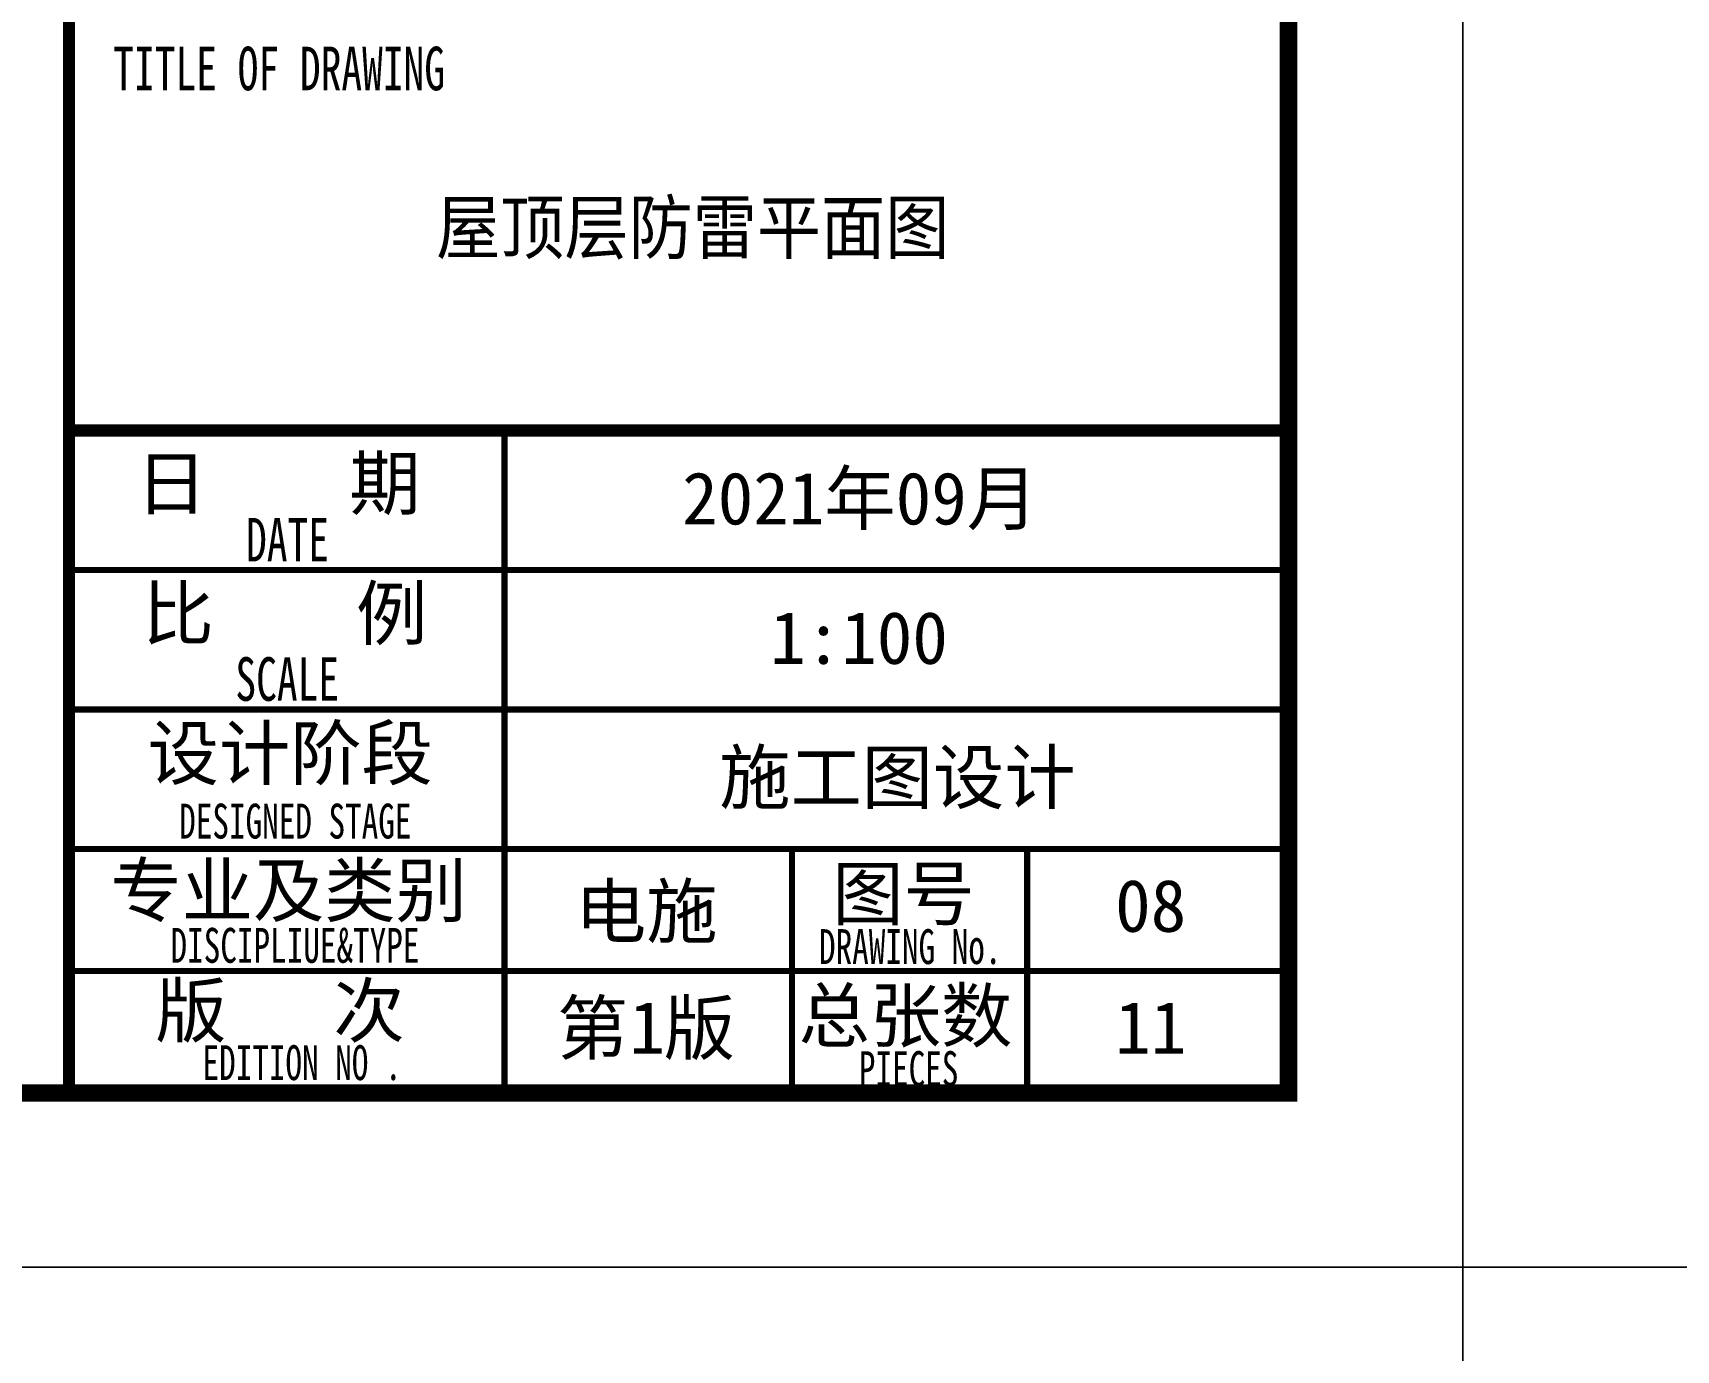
# Model space of a CAD drawing. Extents: x 3753737 to 4713801, y -857380 to 24339.
# Drawn here: x 4614939 to 4624371, y -748852 to -741295 of the extents above; entities that cross this region are included whole.
import ezdxf

# ---------------------------------------------------------------- set-up
doc = ezdxf.new("R2010")
doc.units = 0
doc.header["$LTSCALE"] = 1000
doc.header["$MEASUREMENT"] = 0
doc.layers.add('!!电气', color=1, linetype='CONTINUOUS')
doc.layers.add('图签文字', color=4, linetype='CONTINUOUS')
doc.layers.add('S－GG公共标注', color=7, linetype='CONTINUOUS', lineweight=25)
doc.layers.add('图框', color=147, linetype='CONTINUOUS', lineweight=20)
doc.styles.add('图框宋体', font='', dxfattribs={"width": 0.9})
doc.styles.add('建筑图签-1', font='simhei.ttf', dxfattribs={"width": 0.7})
doc.styles.get('图框宋体').set_extended_font_data('SimSun')

# ---------------------------------------------------------------- blocks, each defined once
blk = doc.blocks.new('A$C40947EF6')
at = {"layer": '图框'}
for points, const_width in [([(0, -700.3), (0, 56699.7)], 70), ([(0, 3100), (7000, 3100)], 70), ([(2500, 700), (2500, 3100)], 35), ([(0, 2300), (7000, 2300)], 35), ([(0, 1500), (7000, 1500)], 35), ([(0, 700), (7000, 700)], 35), ([(0, 700), (6500, 700)], 35), ([(2500, -700), (2500, 700)], 35), ([(4150, -700), (4150, 700)], 35), ([(4150, -700), (4150, 700)], 35), ([(4150, -700), (4150, 700)], 35), ([(5500, -700.3), (5500, 699.7)], 35), ([(0, 0), (4150, 0)], 35), ([(4150, -0.3), (7000, -0.3)], 35)]:
    blk.add_lwpolyline(points, dxfattribs=dict(at, const_width=const_width))
at = {"layer": '图签文字', "style": '建筑图签-1', "width": 0.7}
for s, height, p in [('TITLE OF DRAWING', 250, (254, 5052.2)), ('DATE', 250, (1016.5, 2348.9)), ('SCALE', 250, (955.2, 1549.6)), ('DESIGNED STAGE', 200, (632.6, 759.5)), ('DISCIPLIUE&TYPE', 200, (582.9, 46.8)), ('DRAWING No.', 200, (4305, 39.6)), ('EDITION NO .', 200, (766.5, -626.2)), ('PIECES', 200, (4533.8, -660.4))]:
    blk.add_text(s, height=height, dxfattribs=at).set_placement(p)
at = {"layer": '图签文字', "color": 7, "style": '建筑图签-1'}
for s, p in [('日    期', (383.9, 2648.5)), ('比    例', (422.2, 1901.3)), ('设计阶段', (451.9, 1099.4)), ('专业及类别', (238, 312.8)), ('图号', (4380.9, 294.1)), ('版   次 ', (496, -377.4)), ('总张数', (4187.8, -405.9)), ('第 版', (2800.8, -477))]:
    blk.add_text(s, height=300, dxfattribs=at).set_placement(p)
at = {"layer": '图签文字', "color": 6, "style": '建筑图签-1'}
for s, p in [('2021年09月', (3519.6, 2561.4)), ('1:100', (4024.5, 1761.4)), ('施工图设计', (3732.3, 961.4)), ('电施', (2904.2, 192.5)), ('1', (3217, -475.2)), ('11', (6005, -475.2))]:
    blk.add_text(s, height=300, dxfattribs=at).set_placement(p)

msp = doc.modelspace()

# ---------------------------------------------------------------- linework, layer by layer
at = {"layer": '图框'}
for points in [[(4539046.2, -688977.2), (4623146.2, -688977.2), (4623146.2, -748377.2), (4539046.2, -748377.2)], [(4623146.2, -688977.2), (4707246.2, -688977.2), (4707246.2, -748377.2), (4623146.2, -748377.2)], [(4539046.2, -748377.2), (4623146.2, -748377.2), (4623146.2, -807777.2), (4539046.2, -807777.2)], [(4623146.2, -748377.2), (4707246.2, -748377.2), (4707246.2, -807777.2), (4623146.2, -807777.2)]]:
    msp.add_lwpolyline(points, close=True, dxfattribs=at)
at = {"layer": '图框', "const_width": 100}
msp.add_lwpolyline([(4622146.2, -747377.2), (4622146.2, -689977.2), (4541546.2, -689977.2), (4541546.2, -747377.2)], close=True, dxfattribs=at)

# ---------------------------------------------------------------- block references
at = {"layer": '!!电气'}
msp.add_blockref('A$C40947EF6', (4615146.2, -746676.8), dxfattribs=at)

# ---------------------------------------------------------------- texts
at = {"layer": 'S－GG公共标注', "color": 2, "style": '图框宋体', "width": 0.9}
msp.add_text('屋顶层防雷平面图', height=300, dxfattribs=at).set_placement((4617253.5, -742560.2))
at = {"layer": '图签文字', "color": 6, "style": '建筑图签-1'}
msp.add_text('08', height=300, dxfattribs=at).set_placement((4621151.1, -746452.4))

doc.saveas('drawing.dxf')
